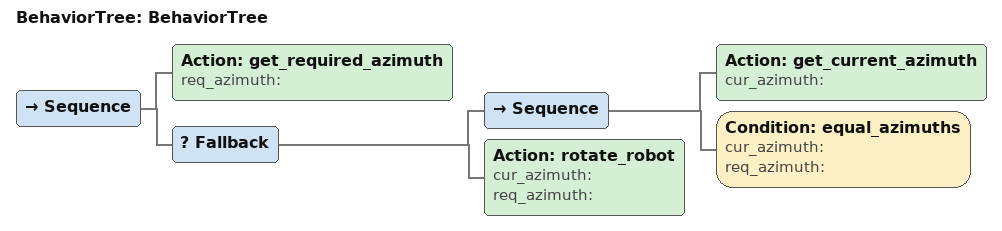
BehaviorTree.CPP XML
<?xml version="1.0"?>
<root main_tree_to_execute="BehaviorTree">
    <BehaviorTree ID="BehaviorTree">
        <Sequence>
            <Action ID="get_required_azimuth" req_azimuth=""/>
            <Fallback>
                <Sequence>
                    <Action ID="get_current_azimuth" cur_azimuth=""/>
                    <Condition ID="equal_azimuths" cur_azimuth="" req_azimuth=""/>
                </Sequence>
                <Action ID="rotate_robot" cur_azimuth="" req_azimuth=""/>
            </Fallback>
        </Sequence>
    </BehaviorTree>
</root>
